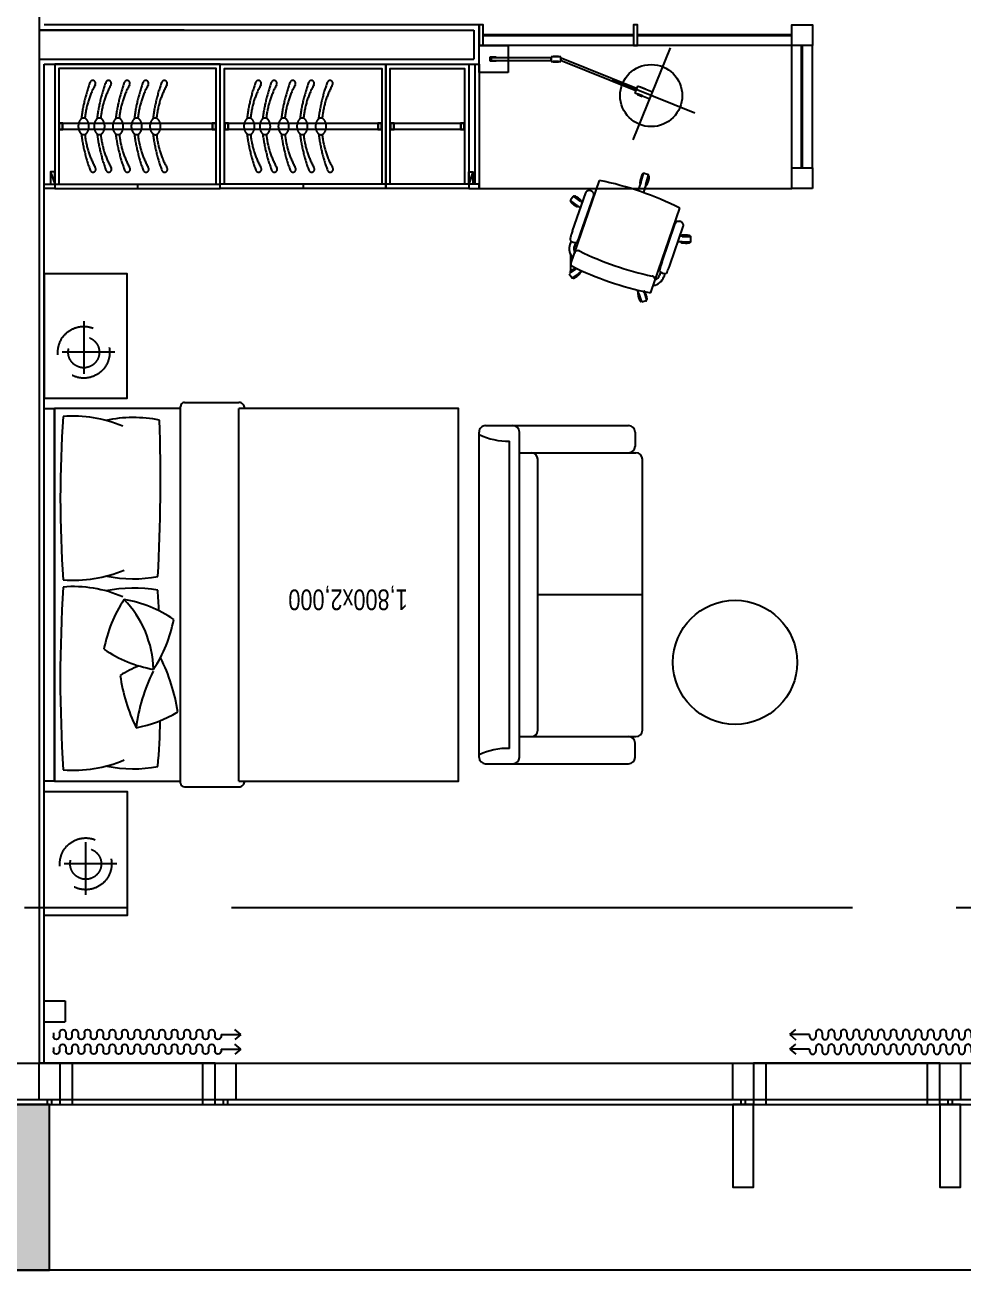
# Model space of a CAD drawing. Header units: millimetres. Extents: x 10000 to 302800, y 6800 to 229018.
# Drawn here: x 194209 to 198741, y 17328 to 23342 of the extents above; entities that cross this region are included whole.
import ezdxf
from ezdxf.enums import TextEntityAlignment as Align

# ---------------------------------------------------------------- set-up
doc = ezdxf.new("R2010")
doc.units = ezdxf.units.MM
doc.header["$LTSCALE"] = 400
doc.header["$MEASUREMENT"] = 0
for name, pattern in [('X-GRID_5~ROOF$0$CENTER2', [1.125, 0.75, -0.125, 0.125, -0.125]), ('X-ROOM TYPE-SR-1.3+1.7Bay$0$CONTINOUS', [0]), ('X-ROOM TYPE-SR-1.3+1.7Bay$0$HIDDEN', [0.375, 0.25, -0.125]), ('X-ROOM TYPE-SR-1.3+1.7Bay$0$X-ROOM TYPE-SR-3Bay$0$X-ROOM TYPE-SR-3Bay$0$HIDDEN2', [4.7625, 3.175, -1.5875])]:
    doc.linetypes.add(name, pattern=pattern)
doc.layers.get('0').update_dxf_attribs({"linetype": 'CONTINUOUS'})
for name, color, linetype in [('A-TXT1', 3, 'CONTINUOUS'), ('X-EXT_9F$0$A-ELE3', 4, 'CONTINUOUS'), ('X-EXT_9F$0$A-ELES', 252, 'CONTINUOUS'), ('X-EXT_9F$0$A-WIN', 6, 'CONTINUOUS'), ('X-frame Hotel 9~19F$0$A-WINF', 4, 'CONTINUOUS'), ('X-GRID_5~ROOF$0$A-CEN1', 1, 'X-GRID_5~ROOF$0$CENTER2'), ('X-ROOM TYPE-SR-1.3+1.7Bay$0$.WA_BUILT-IN LOW', 252, 'CONTINUOUS'), ('X-ROOM TYPE-SR-1.3+1.7Bay$0$.WA_Built-in_Lower', 252, 'CONTINUOUS'), ('X-ROOM TYPE-SR-1.3+1.7Bay$0$.WA_Curtain', 252, 'CONTINUOUS'), ('X-ROOM TYPE-SR-1.3+1.7Bay$0$.WA_FP_Furn', 252, 'X-ROOM TYPE-SR-1.3+1.7Bay$0$CONTINOUS'), ('X-ROOM TYPE-SR-1.3+1.7Bay$0$.WA_Furn', 252, 'CONTINUOUS'), ('X-ROOM TYPE-SR-1.3+1.7Bay$0$.WA_METAL', 252, 'CONTINUOUS'), ('X-ROOM TYPE-SR-1.3+1.7Bay$0$.WA_Wall-Finish', 252, 'CONTINUOUS'), ('X-ROOM TYPE-SR-1.3+1.7Bay$0$A-WALD', 7, 'CONTINUOUS'), ('X-ROOM TYPE-SR-1.3+1.7Bay$0$WA_Furn', 252, 'CONTINUOUS'), ('X-ROOM TYPE-SR-1.3+1.7Bay$0$X-ROOM TYPE-SR-3Bay$0$ID_FP-FURN LOOSE', 252, 'CONTINUOUS')]:
    doc.layers.add(name, color=color, linetype=linetype)
doc.styles.add('X-ROOM TYPE-SR-1.3+1.7Bay$0$Hrtext', font='', dxfattribs={"width": 0.8})
doc.styles.get('X-ROOM TYPE-SR-1.3+1.7Bay$0$Hrtext').set_extended_font_data('Dotum')

# ---------------------------------------------------------------- blocks, each defined once
blk = doc.blocks.new('X-frame Hotel 9~19F$0$frame_hotel(24Tglass)')
at = {"layer": 'X-frame Hotel 9~19F$0$A-WINF'}
for p, q in [((-50, 250), (50, 250)), ((-50, 74), (-50, 250)), ((50, 250), (50, 74)), ((-50, 74), (50, 74)), ((-11.5, 74), (-11.5, 50)), ((11.5, 50), (11.5, 74)), ((-11.5, 50), (11.5, 50))]:
    blk.add_line(p, q, dxfattribs=at)
blk = doc.blocks.new('X-frame Hotel 9~19F')
at = {"layer": 'X-frame Hotel 9~19F$0$A-WINF', "transparency": 33554559}
h = blk.add_hatch(color=253, dxfattribs=at)
h.dxf.hatch_style = 1
h.paths.add_polyline_path([(189548.9, 36521.2), (189248.9, 36521.2), (189248.9, 35721.2), (189548.9, 35721.2)])
at = {"layer": 'X-frame Hotel 9~19F$0$A-WINF'}
for p, q in [((190348.9, 36721.2), (189498.9, 36721.2)), ((189598.9, 36721.2), (189598.9, 36521.2)), ((189658.9, 36721.2), (189658.9, 36521.2)), ((190288.9, 36521.2), (190288.9, 36721.2)), ((190348.9, 36521.2), (190348.9, 36721.2)), ((193848.8, 36721.2), (192948.8, 36721.2)), ((192948.8, 36721.2), (192948.8, 36521.2)), ((193008.8, 36721.2), (193008.8, 36521.2)), ((193788.8, 36521.2), (193788.8, 36721.2)), ((193848.8, 36521.2), (193848.8, 36721.2)), ((189498.9, 36521.2), (190348.9, 36521.2)), ((192948.8, 36521.2), (193848.8, 36521.2))]:
    blk.add_line(p, q, dxfattribs=at)
for points in [[(189548.9, 36521.2), (189248.9, 36521.2), (189248.9, 35721.2), (189548.9, 35721.2)], [(193948.8, 36521.2), (193848.8, 36521.2), (193848.8, 36121.2), (193948.8, 36121.2)]]:
    blk.add_lwpolyline(points, close=True, dxfattribs=at)
at = {"layer": 'X-frame Hotel 9~19F$0$A-WINF', "color": 31, "true_color": 0xfecc66}
blk.add_lwpolyline([(192948.8, 36521.2), (192848.8, 36521.2), (192848.8, 36121.2), (192948.8, 36121.2)], close=True, dxfattribs=at)
for p in [(189548.9, 36471.2), (190398.8, 36471.2), (192898.8, 36471.2), (193898.8, 36471.2)]:
    blk.add_blockref('X-frame Hotel 9~19F$0$frame_hotel(24Tglass)', p)
blk = doc.blocks.new('X-EXT_9F')
at = {"layer": 'X-EXT_9F$0$A-ELE3', "ltscale": 10}
blk.add_lwpolyline([(195248.8, 36521.2), (195248.8, 35721.2), (174648.8, 35721.2, -0.414214), (172348.8, 38021.2), (172348.8, 67371.2, -0.414214), (174648.8, 69671.2), (187998.8, 69671.2), (211948.8, 68021.2)], format="xyb", dxfattribs=at)
at = {"layer": 'X-EXT_9F$0$A-ELES'}
blk.add_lwpolyline([(195248.8, 36521.2), (195248.8, 35721.2), (174148.8, 35721.2, -0.414214), (171848.8, 38021.2), (171848.8, 67909.2, -0.056784), (171907.8, 68426.5), (172014.4, 68888.6, -0.349216), (174255.5, 70671.2), (188898.8, 70671.2), (216098.8, 68021.2)], format="xyb", dxfattribs=at)
at = {"layer": 'X-EXT_9F$0$A-ELES', "ltscale": 10}
blk.add_lwpolyline([(175648.8, 36721.2), (234348.8, 36721.2, 0.414214), (236148.8, 38521.2), (236148.8, 66021.2, 0.414214), (234348.8, 67821.2), (175648.8, 67821.2, 0.414214), (173848.8, 66021.2), (173848.8, 38521.2, 0.414214)], format="xyb", close=True, dxfattribs=at)
at = {"layer": 'X-EXT_9F$0$A-WIN', "ltscale": 10}
for points in [[(175648.8, 36521.2), (234348.8, 36521.2, 0.414214), (236348.8, 38521.2), (236348.8, 66021.2, 0.414214), (234348.8, 68021.2), (175648.8, 68021.2, 0.414214), (173648.8, 66021.2), (173648.8, 38521.2, 0.414214)], [(175648.8, 36545.2), (234348.8, 36545.2, 0.414214), (236324.8, 38521.2), (236324.8, 66021.2, 0.414214), (234348.8, 67997.2), (175648.8, 67997.2, 0.414214), (173672.8, 66021.2), (173672.8, 38521.2, 0.414214)]]:
    blk.add_lwpolyline(points, format="xyb", close=True, dxfattribs=at)
blk.add_blockref('X-frame Hotel 9~19F', (0, 0))
blk = doc.blocks.new('X-GRID_5~ROOF')
at = {"layer": 'X-GRID_5~ROOF$0$A-CEN1', "ltscale": 10}
blk.add_lwpolyline([(251927.3, 37471.2), (158516.9, 37471.2)], dxfattribs=at)
blk = doc.blocks.new('X-ROOM TYPE-SR-1.3+1.7Bay$0$窗帘')
for p, q in [((-375, 52.9), (-375, 70.9)), ((-345, 52.9), (-345, 70.9)), ((-315, 52.9), (-315, 70.9)), ((-285, 52.9), (-285, 70.9)), ((-255, 52.9), (-255, 70.9)), ((-225, 52.9), (-225, 70.9)), ((-195, 52.9), (-195, 70.9)), ((-165, 52.9), (-165, 70.9)), ((-135, 52.9), (-135, 70.9)), ((-105, 52.9), (-105, 70.9)), ((-75, 52.9), (-75, 70.9)), ((-45, 52.9), (-45, 70.9)), ((-15, 52.9), (-15, 70.9)), ((15, 52.9), (15, 70.9)), ((45, 52.9), (45, 70.9)), ((75, 52.9), (75, 70.9)), ((105, 52.9), (105, 70.9)), ((135, 52.9), (135, 70.9)), ((165, 52.9), (165, 70.9)), ((195, 52.9), (195, 70.9)), ((225, 52.9), (225, 70.9)), ((255, 52.9), (255, 70.9)), ((285, 52.9), (285, 70.9)), ((315, 52.9), (315, 70.9)), ((345, 52.9), (345, 70.9)), ((375, 52.9), (375, 70.9)), ((405, 52.9), (405, 70.9)), ((435, 61.9), (435, 70.9)), ((435, 61.9), (530.1, 61.9)), ((530.1, 61.9), (501.5, 86.5)), ((530.1, 61.9), (501.5, 37.2)), ((-375, -18), (-375, 0)), ((-345, -18), (-345, 0)), ((-315, -18), (-315, 0)), ((-285, -18), (-285, 0)), ((-255, -18), (-255, 0)), ((-225, -18), (-225, 0)), ((-195, -18), (-195, 0)), ((-165, -18), (-165, 0)), ((-135, -18), (-135, 0)), ((-105, -18), (-105, 0)), ((-75, -18), (-75, 0)), ((-45, -18), (-45, 0)), ((-15, -18), (-15, 0)), ((15, -18), (15, 0)), ((45, -18), (45, 0)), ((75, -18), (75, 0)), ((105, -18), (105, 0)), ((135, -18), (135, 0)), ((165, -18), (165, 0)), ((195, -18), (195, 0)), ((225, -18), (225, 0)), ((255, -18), (255, 0)), ((285, -18), (285, 0)), ((315, -18), (315, 0)), ((345, -18), (345, 0)), ((375, -18), (375, 0)), ((405, -18), (405, 0)), ((435, -9), (435, 0)), ((530.1, -9), (501.5, 15.7)), ((435, -9), (530.1, -9)), ((530.1, -9), (501.5, -33.7))]:
    blk.add_line(p, q)
for centre, start, end in [((-360, 70.9), 0, 180), ((-300, 70.9), 0, 180), ((-240, 70.9), 0, 180), ((-180, 70.9), 0, 180), ((-120, 70.9), 0, 180), ((-60, 70.9), 0, 180), ((0, 70.9), 0, 180), ((60, 70.9), 0, 180), ((120, 70.9), 0, 180), ((180, 70.9), 0, 180), ((240, 70.9), 0, 180), ((300, 70.9), 0, 180), ((360, 70.9), 0, 180), ((420, 70.9), 0, 180), ((-360, 0), 0, 180), ((-330, 52.9), 180, 0), ((-300, 0), 0, 180), ((-270, 52.9), 180, 0), ((-240, 0), 0, 180), ((-210, 52.9), 180, 0), ((-180, 0), 0, 180), ((-150, 52.9), 180, 0), ((-120, 0), 0, 180), ((-90, 52.9), 180, 0), ((-60, 0), 0, 180), ((-30, 52.9), 180, 0), ((0, 0), 0, 180), ((30, 52.9), 180, 0), ((60, 0), 0, 180), ((90, 52.9), 180, 0), ((120, 0), 0, 180), ((150, 52.9), 180, 0), ((180, 0), 0, 180), ((210, 52.9), 180, 0), ((240, 0), 0, 180), ((270, 52.9), 180, 0), ((300, 0), 0, 180), ((330, 52.9), 180, 0), ((360, 0), 0, 180), ((390, 52.9), 180, 0), ((420, 0), 0, 180), ((-330, -18), 180, 0), ((-270, -18), 180, 0), ((-210, -18), 180, 0), ((-150, -18), 180, 0), ((-90, -18), 180, 0), ((-30, -18), 180, 0), ((30, -18), 180, 0), ((90, -18), 180, 0), ((150, -18), 180, 0), ((210, -18), 180, 0), ((270, -18), 180, 0), ((330, -18), 180, 0), ((390, -18), 180, 0)]:
    blk.add_arc(centre, 15, start, end)
blk = doc.blocks.new('X-ROOM TYPE-SR-1.3+1.7Bay$0$LAMP')
at = {"layer": 'X-ROOM TYPE-SR-1.3+1.7Bay$0$.WA_Furn', "color": 8}
for p, q in [((72609.2, 26538.3), (72749.2, 26538.3)), ((72609.2, 26408.3), (72609.2, 26538.3)), ((72749.2, 26538.3), (72749.2, 26408.3)), ((73353.6, 26082.9), (73533.2, 26526.9)), ((72662.8, 26463.2), (72662.8, 26483.4)), ((72662.8, 26483.4), (72691.4, 26483.4)), ((72956.8, 26479.4), (72666.8, 26479.4)), ((72666.8, 26479.4), (72666.8, 26467.2)), ((72666.8, 26467.2), (72956.8, 26467.2)), ((72691.4, 26483.4), (72691.4, 26479.4)), ((72691.4, 26467.2), (72691.4, 26463.2)), ((72956.8, 26484.4), (72956.8, 26462.2)), ((73003.6, 26484.4), (72956.8, 26484.4)), ((72956.8, 26467.2), (72956.8, 26479.4)), ((72967.6, 26484.4), (72967.6, 26486.8)), ((72967.6, 26486.8), (72992.9, 26486.8)), ((72992.9, 26484.4), (72967.6, 26484.4)), ((72992.9, 26486.8), (72992.9, 26484.4)), ((73006.1, 26477.8), (73002.3, 26468.6)), ((73002.3, 26468.6), (73365.9, 26321.6)), ((73003.6, 26462.2), (73003.6, 26484.4)), ((73369.7, 26330.8), (73006.1, 26477.8)), ((72749.2, 26408.3), (72609.2, 26408.3)), ((72691.4, 26463.2), (72662.8, 26463.2)), ((72956.8, 26462.2), (73003.6, 26462.2)), ((72992.9, 26462.2), (72967.6, 26462.2)), ((72967.6, 26462.2), (72967.6, 26459.8)), ((72967.6, 26459.8), (72992.9, 26459.8)), ((72992.9, 26459.8), (72992.9, 26462.2)), ((73651.1, 26211.6), (73251, 26373.4)), ((73374.4, 26342.4), (73361.3, 26309.9)), ((73361.3, 26309.9), (73433.6, 26280.7)), ((73374.6, 26304.6), (73373.7, 26302.3)), ((73373.7, 26302.3), (73397.2, 26292.8)), ((73446.7, 26313.1), (73374.4, 26342.4)), ((73398.1, 26295.1), (73374.6, 26304.6)), ((73387.7, 26337), (73388.6, 26339.2)), ((73411.2, 26327.5), (73387.7, 26337)), ((73388.6, 26339.2), (73412.1, 26329.7)), ((73397.2, 26292.8), (73398.1, 26295.1)), ((73412.1, 26329.7), (73411.2, 26327.5)), ((73433.6, 26280.7), (73446.7, 26313.1))]:
    blk.add_line(p, q, dxfattribs=at)
blk.add_circle((73440.2, 26296.9), 150, dxfattribs=at)
blk = doc.blocks.new('X-ROOM TYPE-SR-1.3+1.7Bay')
at = {"layer": 'X-ROOM TYPE-SR-1.3+1.7Bay$0$.WA_BUILT-IN LOW', "linetype": 'X-ROOM TYPE-SR-1.3+1.7Bay$0$HIDDEN', "ltscale": 100}
for p, q in [((218443.8, 63311.2), (218783.9, 63311.2)), ((218443.8, 63311.2), (218443.8, 63281.2)), ((218463.7, 63311.2), (218443.8, 63311.2)), ((218443.8, 63311.2), (218443.8, 63281.2)), ((218783.9, 63281.2), (218443.8, 63281.2)), ((218443.8, 63281.2), (218463.7, 63281.2)), ((218461.7, 63309.2), (218445.8, 63309.2)), ((218445.8, 63309.2), (218445.8, 63283.2)), ((218445.8, 63283.2), (218461.7, 63283.2)), ((218461.7, 63283.2), (218461.7, 63309.2)), ((218463.7, 63281.2), (218463.7, 63311.2)), ((218783.9, 63311.2), (218783.9, 63281.2)), ((218803.8, 63311.2), (218783.9, 63311.2)), ((218783.9, 63311.2), (218783.9, 63281.2)), ((218783.9, 63281.2), (218803.8, 63281.2)), ((218801.8, 63309.2), (218785.9, 63309.2)), ((218785.9, 63309.2), (218785.9, 63283.2)), ((218785.9, 63283.2), (218801.8, 63283.2)), ((218801.8, 63283.2), (218801.8, 63309.2)), ((218803.8, 63281.2), (218803.8, 63311.2)), ((218843.8, 63311.2), (219583.9, 63311.2)), ((218843.8, 63311.2), (218843.8, 63281.2)), ((218863.7, 63311.2), (218843.8, 63311.2)), ((218843.8, 63311.2), (218843.8, 63281.2)), ((219583.9, 63281.2), (218843.8, 63281.2)), ((218843.8, 63281.2), (218863.7, 63281.2)), ((218861.7, 63309.2), (218845.8, 63309.2)), ((218845.8, 63309.2), (218845.8, 63283.2)), ((218845.8, 63283.2), (218861.7, 63283.2)), ((218861.7, 63283.2), (218861.7, 63309.2)), ((218863.7, 63281.2), (218863.7, 63311.2)), ((219583.9, 63311.2), (219583.9, 63281.2)), ((219603.8, 63311.2), (219583.9, 63311.2)), ((219583.9, 63311.2), (219583.9, 63281.2)), ((219583.9, 63281.2), (219603.8, 63281.2)), ((219601.8, 63309.2), (219585.9, 63309.2)), ((219585.9, 63309.2), (219585.9, 63283.2)), ((219585.9, 63283.2), (219601.8, 63283.2)), ((219601.8, 63283.2), (219601.8, 63309.2)), ((219603.8, 63281.2), (219603.8, 63311.2)), ((219643.8, 63311.2), (220383.9, 63311.2)), ((219643.8, 63311.2), (219643.8, 63281.2)), ((219663.7, 63311.2), (219643.8, 63311.2)), ((219643.8, 63311.2), (219643.8, 63281.2)), ((220383.9, 63281.2), (219643.8, 63281.2)), ((219643.8, 63281.2), (219663.7, 63281.2)), ((219661.7, 63309.2), (219645.8, 63309.2)), ((219645.8, 63309.2), (219645.8, 63283.2)), ((219645.8, 63283.2), (219661.7, 63283.2)), ((219661.7, 63283.2), (219661.7, 63309.2)), ((219663.7, 63281.2), (219663.7, 63311.2)), ((220383.9, 63311.2), (220383.9, 63281.2)), ((220403.8, 63311.2), (220383.9, 63311.2)), ((220383.9, 63311.2), (220383.9, 63281.2)), ((220383.9, 63281.2), (220403.8, 63281.2)), ((220401.8, 63309.2), (220385.9, 63309.2)), ((220385.9, 63309.2), (220385.9, 63283.2)), ((220385.9, 63283.2), (220401.8, 63283.2)), ((220401.8, 63283.2), (220401.8, 63309.2)), ((220403.8, 63281.2), (220403.8, 63311.2)), ((220403.8, 63281.2), (220403.8, 63311.2))]:
    blk.add_line(p, q, dxfattribs=at)
for centre, radius, start, end in [((219092.8, 63504), 13.9, 20.43486, 209.26319), ((218717.3, 63293.6), 416.5, 5.76618, 29.26319), ((218368.7, 63234.2), 786.7, 7.16799, 20.43486), ((219182.8, 63503.8), 13.9, 20.43486, 209.26319), ((218807.3, 63293.4), 416.5, 5.76618, 29.26319), ((218458.7, 63234), 786.7, 7.16799, 20.43486), ((219272.8, 63503.8), 13.9, 20.43486, 209.26319), ((218897.3, 63293.4), 416.5, 5.76618, 29.26319), ((218548.7, 63234), 786.7, 7.16799, 20.43486), ((219362.8, 63503.8), 13.9, 20.43486, 209.26319), ((218987.2, 63293.4), 416.5, 5.76618, 29.26319), ((218638.6, 63234), 786.7, 7.16799, 20.43486), ((219438.9, 63503.8), 13.9, 20.43486, 209.26319), ((219063.3, 63293.4), 416.5, 5.76618, 29.26319), ((218714.7, 63234), 786.7, 7.16799, 20.43486), ((219892.8, 63504), 13.9, 20.43486, 209.26319), ((219517.3, 63293.6), 416.5, 5.76618, 29.26319), ((219168.7, 63234.2), 786.7, 7.16799, 20.43486), ((219982.8, 63503.8), 13.9, 20.43486, 209.26319), ((219607.3, 63293.4), 416.5, 5.76618, 29.26319), ((219258.7, 63234), 786.7, 7.16799, 20.43486), ((220072.8, 63503.8), 13.9, 20.43486, 209.26319), ((219697.3, 63293.4), 416.5, 5.76618, 29.26319), ((219348.7, 63234), 786.7, 7.16799, 20.43486), ((220162.8, 63503.8), 13.9, 20.43486, 209.26319), ((219787.2, 63293.4), 416.5, 5.76618, 29.26319), ((219438.6, 63234), 786.7, 7.16799, 20.43486), ((220238.9, 63503.8), 13.9, 20.43486, 209.26319), ((219863.3, 63293.4), 416.5, 5.76618, 29.26319), ((219514.7, 63234), 786.7, 7.16799, 20.43486), ((218717.3, 63296.9), 416.5, 331.07041, 354.56743), ((218368.4, 63354.2), 786.7, 339.89875, 353.16562), ((218807.3, 63296.7), 416.5, 331.07041, 354.56743), ((218458.3, 63354.1), 786.7, 339.89875, 353.16562), ((218897.3, 63296.7), 416.5, 331.07041, 354.56743), ((218548.3, 63354.1), 786.7, 339.89875, 353.16562), ((218987.2, 63296.7), 416.5, 331.07041, 354.56743), ((218638.3, 63354.1), 786.7, 339.89875, 353.16562), ((219063.3, 63296.7), 416.5, 331.07041, 354.56743), ((218714.4, 63354.1), 786.7, 339.89875, 353.16562), ((219517.3, 63296.9), 416.5, 331.07041, 354.56743), ((219168.4, 63354.2), 786.7, 339.89875, 353.16562), ((219607.3, 63296.7), 416.5, 331.07041, 354.56743), ((219258.3, 63354.1), 786.7, 339.89875, 353.16562), ((219697.3, 63296.7), 416.5, 331.07041, 354.56743), ((219348.3, 63354.1), 786.7, 339.89875, 353.16562), ((219787.2, 63296.7), 416.5, 331.07041, 354.56743), ((219438.3, 63354.1), 786.7, 339.89875, 353.16562), ((219863.3, 63296.7), 416.5, 331.07041, 354.56743), ((219514.4, 63354.1), 786.7, 339.89875, 353.16562), ((219094, 63088.7), 13.9, 151.07041, 339.89875), ((219184, 63088.5), 13.9, 151.07041, 339.89875), ((219274, 63088.5), 13.9, 151.07041, 339.89875), ((219364, 63088.5), 13.9, 151.07041, 339.89875), ((219440.1, 63088.5), 13.9, 151.07041, 339.89875), ((219894, 63088.7), 13.9, 151.07041, 339.89875), ((219984, 63088.5), 13.9, 151.07041, 339.89875), ((220074, 63088.5), 13.9, 151.07041, 339.89875), ((220164, 63088.5), 13.9, 151.07041, 339.89875), ((220240.1, 63088.5), 13.9, 151.07041, 339.89875)]:
    blk.add_arc(centre, radius, start, end, dxfattribs=at)
at = {"layer": 'X-ROOM TYPE-SR-1.3+1.7Bay$0$.WA_BUILT-IN LOW', "linetype": 'X-ROOM TYPE-SR-1.3+1.7Bay$0$HIDDEN', "ltscale": 50}
for centre, radius, start, end in [((219174.6, 63296.6), 62.4, 165.28707, 180.1668), ((219174.6, 63296.6), 62.4, 180.1668, 195.04654), ((219156.5, 63301.3), 43.7, 147.48833, 165.28707), ((219156.6, 63291.7), 43.7, 195.04654, 212.84528), ((219145.1, 63308.6), 30.1, 123.01865, 147.48833), ((219137.9, 63319.7), 16.9, 90.1668, 123.01865), ((219137.9, 63319.7), 16.9, 57.31496, 90.1668), ((219130.8, 63308.5), 30.1, 32.84528, 57.31496), ((219119.4, 63301.2), 43.7, 15.04654, 32.84528), ((219119.4, 63291.6), 43.7, 327.48833, 345.28707), ((219101.4, 63296.3), 62.4, 0.1668, 15.04654), ((219101.4, 63296.3), 62.4, 345.28707, 0.1668), ((219264.6, 63296.4), 62.4, 165.28707, 180.1668), ((219264.6, 63296.4), 62.4, 180.1668, 195.04654), ((219246.5, 63301.1), 43.7, 147.48833, 165.28707), ((219246.5, 63291.5), 43.7, 195.04654, 212.84528), ((219235.1, 63308.4), 30.1, 123.01865, 147.48833), ((219227.9, 63319.5), 16.9, 90.1668, 123.01865), ((219227.9, 63319.5), 16.9, 57.31496, 90.1668), ((219220.8, 63308.4), 30.1, 32.84528, 57.31496), ((219209.4, 63301), 43.7, 15.04654, 32.84528), ((219209.4, 63291.4), 43.7, 327.48833, 345.28707), ((219191.4, 63296.2), 62.4, 0.1668, 15.04654), ((219191.4, 63296.2), 62.4, 345.28707, 0.1668), ((219354.6, 63296.4), 62.4, 165.28707, 180.1668), ((219354.6, 63296.4), 62.4, 180.1668, 195.04654), ((219336.5, 63301.1), 43.7, 147.48833, 165.28707), ((219336.5, 63291.5), 43.7, 195.04654, 212.84528), ((219325.1, 63308.4), 30.1, 123.01865, 147.48833), ((219317.9, 63319.5), 16.9, 90.1668, 123.01865), ((219317.9, 63319.5), 16.9, 57.31496, 90.1668), ((219310.7, 63308.4), 30.1, 32.84528, 57.31496), ((219299.4, 63301), 43.7, 15.04654, 32.84528), ((219299.4, 63291.4), 43.7, 327.48833, 345.28707), ((219281.3, 63296.2), 62.4, 0.1668, 15.04654), ((219281.3, 63296.2), 62.4, 345.28707, 0.1668), ((219444.5, 63296.4), 62.4, 165.28707, 180.1668), ((219444.5, 63296.4), 62.4, 180.1668, 195.04654), ((219426.5, 63301.1), 43.7, 147.48833, 165.28707), ((219426.5, 63291.5), 43.7, 195.04654, 212.84528), ((219415.1, 63308.4), 30.1, 123.01865, 147.48833), ((219407.9, 63319.5), 16.9, 90.1668, 123.01865), ((219407.9, 63319.5), 16.9, 57.31496, 90.1668), ((219400.7, 63308.4), 30.1, 32.84528, 57.31496), ((219389.3, 63301), 43.7, 15.04654, 32.84528), ((219389.4, 63291.4), 43.7, 327.48833, 345.28707), ((219371.3, 63296.2), 62.4, 0.1668, 15.04654), ((219371.3, 63296.2), 62.4, 345.28707, 0.1668), ((219520.6, 63296.4), 62.4, 165.28707, 180.1668), ((219520.6, 63296.4), 62.4, 180.1668, 195.04654), ((219502.6, 63301.1), 43.7, 147.48833, 165.28707), ((219502.6, 63291.5), 43.7, 195.04654, 212.84528), ((219491.1, 63308.4), 30.1, 123.01865, 147.48833), ((219483.9, 63319.5), 16.9, 90.1668, 123.01865), ((219483.9, 63319.5), 16.9, 57.31496, 90.1668), ((219476.8, 63308.4), 30.1, 32.84528, 57.31496), ((219465.4, 63301), 43.7, 15.04654, 32.84528), ((219465.5, 63291.4), 43.7, 327.48833, 345.28707), ((219447.4, 63296.2), 62.4, 0.1668, 15.04654), ((219447.4, 63296.2), 62.4, 345.28707, 0.1668), ((219974.6, 63296.6), 62.4, 165.28707, 180.1668), ((219974.6, 63296.6), 62.4, 180.1668, 195.04654), ((219956.5, 63301.3), 43.7, 147.48833, 165.28707), ((219956.6, 63291.7), 43.7, 195.04654, 212.84528), ((219945.1, 63308.6), 30.1, 123.01865, 147.48833), ((219937.9, 63319.7), 16.9, 90.1668, 123.01865), ((219937.9, 63319.7), 16.9, 57.31496, 90.1668), ((219930.8, 63308.5), 30.1, 32.84528, 57.31496), ((219919.4, 63301.2), 43.7, 15.04654, 32.84528), ((219919.4, 63291.6), 43.7, 327.48833, 345.28707), ((219901.4, 63296.3), 62.4, 0.1668, 15.04654), ((219901.4, 63296.3), 62.4, 345.28707, 0.1668), ((220064.6, 63296.4), 62.4, 165.28707, 180.1668), ((220064.6, 63296.4), 62.4, 180.1668, 195.04654), ((220046.5, 63301.1), 43.7, 147.48833, 165.28707), ((220046.5, 63291.5), 43.7, 195.04654, 212.84528), ((220035.1, 63308.4), 30.1, 123.01865, 147.48833), ((220027.9, 63319.5), 16.9, 90.1668, 123.01865), ((220027.9, 63319.5), 16.9, 57.31496, 90.1668), ((220020.8, 63308.4), 30.1, 32.84528, 57.31496), ((220009.4, 63301), 43.7, 15.04654, 32.84528), ((220009.4, 63291.4), 43.7, 327.48833, 345.28707), ((219991.4, 63296.2), 62.4, 0.1668, 15.04654), ((219991.4, 63296.2), 62.4, 345.28707, 0.1668), ((220154.6, 63296.4), 62.4, 165.28707, 180.1668), ((220154.6, 63296.4), 62.4, 180.1668, 195.04654), ((220136.5, 63301.1), 43.7, 147.48833, 165.28707), ((220136.5, 63291.5), 43.7, 195.04654, 212.84528), ((220125.1, 63308.4), 30.1, 123.01865, 147.48833), ((220117.9, 63319.5), 16.9, 90.1668, 123.01865), ((220117.9, 63319.5), 16.9, 57.31496, 90.1668), ((220110.7, 63308.4), 30.1, 32.84528, 57.31496), ((220099.4, 63301), 43.7, 15.04654, 32.84528), ((220099.4, 63291.4), 43.7, 327.48833, 345.28707), ((220081.3, 63296.2), 62.4, 0.1668, 15.04654), ((220081.3, 63296.2), 62.4, 345.28707, 0.1668), ((220244.5, 63296.4), 62.4, 165.28707, 180.1668), ((220244.5, 63296.4), 62.4, 180.1668, 195.04654), ((220226.5, 63301.1), 43.7, 147.48833, 165.28707), ((220226.5, 63291.5), 43.7, 195.04654, 212.84528), ((220215.1, 63308.4), 30.1, 123.01865, 147.48833), ((220207.9, 63319.5), 16.9, 90.1668, 123.01865), ((220207.9, 63319.5), 16.9, 57.31496, 90.1668), ((220200.7, 63308.4), 30.1, 32.84528, 57.31496), ((220189.3, 63301), 43.7, 15.04654, 32.84528), ((220189.4, 63291.4), 43.7, 327.48833, 345.28707), ((220171.3, 63296.2), 62.4, 0.1668, 15.04654), ((220171.3, 63296.2), 62.4, 345.28707, 0.1668), ((220320.6, 63296.4), 62.4, 165.28707, 180.1668), ((220320.6, 63296.4), 62.4, 180.1668, 195.04654), ((220302.6, 63301.1), 43.7, 147.48833, 165.28707), ((220302.6, 63291.5), 43.7, 195.04654, 212.84528), ((220291.1, 63308.4), 30.1, 123.01865, 147.48833), ((220283.9, 63319.5), 16.9, 90.1668, 123.01865), ((220283.9, 63319.5), 16.9, 57.31496, 90.1668), ((220276.8, 63308.4), 30.1, 32.84528, 57.31496), ((220265.4, 63301), 43.7, 15.04654, 32.84528), ((220265.5, 63291.4), 43.7, 327.48833, 345.28707), ((220247.4, 63296.2), 62.4, 0.1668, 15.04654), ((220247.4, 63296.2), 62.4, 345.28707, 0.1668), ((219145.2, 63284.4), 30.1, 212.84528, 237.31496), ((219138, 63273.2), 16.9, 237.31496, 270.1668), ((219138, 63273.2), 16.9, 270.1668, 303.01865), ((219130.8, 63284.3), 30.1, 303.01865, 327.48833), ((219235.2, 63284.2), 30.1, 212.84528, 237.31496), ((219228, 63273.1), 16.9, 237.31496, 270.1668), ((219228, 63273.1), 16.9, 270.1668, 303.01865), ((219220.8, 63284.1), 30.1, 303.01865, 327.48833), ((219325.1, 63284.2), 30.1, 212.84528, 237.31496), ((219318, 63273.1), 16.9, 237.31496, 270.1668), ((219318, 63273.1), 16.9, 270.1668, 303.01865), ((219310.8, 63284.1), 30.1, 303.01865, 327.48833), ((219415.1, 63284.2), 30.1, 212.84528, 237.31496), ((219408, 63273.1), 16.9, 237.31496, 270.1668), ((219408, 63273.1), 16.9, 270.1668, 303.01865), ((219400.8, 63284.1), 30.1, 303.01865, 327.48833), ((219491.2, 63284.2), 30.1, 212.84528, 237.31496), ((219484.1, 63273.1), 16.9, 237.31496, 270.1668), ((219484.1, 63273.1), 16.9, 270.1668, 303.01865), ((219476.9, 63284.1), 30.1, 303.01865, 327.48833), ((219945.2, 63284.4), 30.1, 212.84528, 237.31496), ((219938, 63273.2), 16.9, 237.31496, 270.1668), ((219938, 63273.2), 16.9, 270.1668, 303.01865), ((219930.8, 63284.3), 30.1, 303.01865, 327.48833), ((220035.2, 63284.2), 30.1, 212.84528, 237.31496), ((220028, 63273.1), 16.9, 237.31496, 270.1668), ((220028, 63273.1), 16.9, 270.1668, 303.01865), ((220020.8, 63284.1), 30.1, 303.01865, 327.48833), ((220125.1, 63284.2), 30.1, 212.84528, 237.31496), ((220118, 63273.1), 16.9, 237.31496, 270.1668), ((220118, 63273.1), 16.9, 270.1668, 303.01865), ((220110.8, 63284.1), 30.1, 303.01865, 327.48833), ((220215.1, 63284.2), 30.1, 212.84528, 237.31496), ((220208, 63273.1), 16.9, 237.31496, 270.1668), ((220208, 63273.1), 16.9, 270.1668, 303.01865), ((220200.8, 63284.1), 30.1, 303.01865, 327.48833), ((220291.2, 63284.2), 30.1, 212.84528, 237.31496), ((220284.1, 63273.1), 16.9, 237.31496, 270.1668), ((220284.1, 63273.1), 16.9, 270.1668, 303.01865), ((220276.9, 63284.1), 30.1, 303.01865, 327.48833)]:
    blk.add_arc(centre, radius, start, end, dxfattribs=at)
at = {"layer": 'X-ROOM TYPE-SR-1.3+1.7Bay$0$.WA_Built-in_Lower'}
for p, q in [((218373.8, 62996.2), (218373.8, 63596.2)), ((218393.8, 63596.2), (218393.8, 63596.2)), ((219223.8, 63576.2), (219223.8, 63596.2)), ((220023.8, 63576.2), (220023.8, 63596.2)), ((218393.8, 62996.2), (218393.8, 63576.2)), ((218403.8, 63516.2), (218423.8, 63576.2)), ((218423.8, 63576.2), (218823.8, 63576.2)), ((218823.8, 63576.2), (219623.8, 63576.2)), ((220423.8, 63576.2), (219623.8, 63576.2)), ((220443.8, 63516.2), (220423.8, 63576.2)), ((216763.9, 63496.2), (216763.9, 62906.2)), ((216863.9, 63496.2), (216863.9, 62906.2))]:
    blk.add_line(p, q, dxfattribs=at)
for points in [[(218373.8, 63596.2), (216863.9, 63596.2), (216863.9, 62906.2), (218373.8, 62906.2)], [(218803.8, 63576.2), (218803.8, 63016.2), (218443.8, 63016.2), (218443.8, 63576.2)], [(219603.8, 63576.2), (219603.8, 63016.2), (218843.8, 63016.2), (218843.8, 63576.2)], [(219643.8, 63576.2), (219643.8, 63016.2), (220403.8, 63016.2), (220403.8, 63576.2)]]:
    blk.add_lwpolyline(points, dxfattribs=at)
for points in [[(218373.8, 63576.2), (218423.8, 63576.2), (218423.8, 63596.2), (218373.8, 63596.2)], [(218423.8, 63596.2), (218823.8, 63596.2), (218823.8, 62996.2), (218423.8, 62996.2)], [(218823.8, 63596.2), (219623.8, 63596.2), (219623.8, 62996.2), (218823.8, 62996.2)], [(220423.8, 63596.2), (219623.8, 63596.2), (219623.8, 62996.2), (220423.8, 62996.2)], [(220473.8, 63576.2), (220423.8, 63576.2), (220423.8, 63596.2), (220473.8, 63596.2)], [(218423.8, 63576.2), (218423.8, 63516.2), (218403.8, 63516.2), (218403.8, 63576.2)], [(220423.8, 63576.2), (220423.8, 63516.2), (220443.8, 63516.2), (220443.8, 63576.2)]]:
    blk.add_lwpolyline(points, close=True, dxfattribs=at)
at = {"layer": 'X-ROOM TYPE-SR-1.3+1.7Bay$0$.WA_FP_Furn', "ltscale": 0.2}
for p, q in [((219797.1, 66486.8), (219534.1, 66486.8)), ((219815.3, 66468.6), (219815.3, 64648.8)), ((219534.1, 66458.7), (219534.1, 64658.7)), ((218342.7, 66375.4), (217651.7, 66375.4)), ((217620.7, 66344.4), (217620.7, 66275.4)), ((218179.3, 66344.4), (218179.3, 64773.1)), ((218226.8, 66301.1), (218226.8, 64816.3)), ((218373.8, 66344.4), (218373.8, 64773.1)), ((218179.3, 66244.4), (217616.4, 66244.4)), ((217585.3, 66213.3), (217585.3, 64904.1)), ((218091, 66213.3), (218091, 64904.1)), ((217585.3, 65558.7), (218091, 65558.7)), ((218179.3, 64873.1), (217616.4, 64873.1)), ((217620.7, 64773.1), (217620.7, 64842)), ((218342.7, 64742), (217651.7, 64742)), ((219797.1, 64630.6), (219534.1, 64630.6)), ((217566.3, 64134), (217564.8, 64133.6)), ((217577.4, 64097.7), (217565.6, 64136.5)), ((217566.7, 64138.6), (217588, 64145.1)), ((217602, 64105.1), (217590.1, 64144)), ((217542.7, 64093.7), (217404.1, 63691.7)), ((217577.3, 64098.3), (217578.5, 64093.7)), ((217578.7, 64093.1), (217577.9, 64092.9)), ((217601.8, 64105.8), (217608.2, 64086.8)), ((217604.2, 64100.9), (217603.5, 64100.7)), ((217476.4, 64006.9), (217481.8, 64022.6)), ((217497.8, 63999.3), (217503.3, 64015.2)), ((217891.7, 64005.9), (217875.1, 63995)), ((217887.2, 64002.9), (217886.7, 64003.5)), ((217891.1, 64005.5), (217924.4, 64028.8)), ((217905.8, 63984.5), (217939.1, 64007.8)), ((217922.3, 64027.3), (217921.4, 64028.6)), ((217926.8, 64028.4), (217939.5, 64010.2)), ((217451.5, 63963.5), (217388, 63779.3)), ((217490.3, 63950.2), (217426.8, 63765.9)), ((217931.2, 63960.1), (217792.3, 63557.5)), ((217906.4, 63984.8), (217902.8, 63982.2)), ((217932.7, 63915), (217932.7, 63996)), ((217351.2, 63852.5), (217350.8, 63830.2)), ((217393.1, 63827.8), (217352.5, 63828.5)), ((217393.6, 63853.4), (217353, 63854.1)), ((217355.1, 63828.5), (217355.1, 63827.3)), ((217355.6, 63854.1), (217355.6, 63855.3)), ((217392.5, 63827.8), (217404.5, 63827.2)), ((217392.9, 63853.4), (217413.6, 63853.7)), ((217397.8, 63826.8), (217397.8, 63827.5)), ((217398.3, 63853.5), (217398.3, 63854.2)), ((217908.3, 63857.8), (217913.7, 63873.7)), ((217929.8, 63850.5), (217935.2, 63866.3)), ((217883.9, 63814.5), (217820.3, 63630.2)), ((217922.7, 63801.1), (217859.1, 63616.8)), ((217885.5, 63657.8), (217875.7, 63664.8)), ((217880.7, 63660.3), (217881.1, 63660.9)), ((217900.9, 63678.3), (217884.8, 63691.2)), ((217885, 63658.2), (217917.4, 63633.7)), ((217896.7, 63681.6), (217897.2, 63682.2)), ((217900.4, 63678.7), (217932.9, 63654.2)), ((217933.2, 63651.8), (217919.8, 63634.1)), ((217930.8, 63655.8), (217931.5, 63656.7)), ((217568, 63576.6), (217580.3, 63616.3)), ((217568.9, 63582), (217569.6, 63581.7)), ((217592.2, 63568.2), (217607, 63607.1)), ((217915.3, 63635.3), (217914.7, 63634.4)), ((217555.8, 63534.3), (217554.3, 63534.8)), ((217568.2, 63577.2), (217555, 63531.8)), ((217577.1, 63522.4), (217556, 63529.6)), ((217592.5, 63568.8), (217579.2, 63523.4)), ((217580.1, 63525.9), (217581.6, 63525.4)), ((217594.1, 63573.3), (217594.9, 63573))]:
    blk.add_line(p, q, dxfattribs=at)
for points in [[(220473.8, 67108.7), (220473.8, 66508.7), (220073.8, 66508.7), (220073.8, 67108.7)], [(220426.9, 64658.7), (220426.9, 66458.7), (220473.8, 66458.7), (220473.8, 64658.7)], [(220473.8, 64008.7), (220473.8, 64608.7), (220073.8, 64608.7), (220073.8, 64008.7)]]:
    blk.add_lwpolyline(points, close=True, dxfattribs=at)
for points in [[(219534.1, 66458.7), (218473.8, 66458.7), (218473.8, 64658.7), (219534.1, 64658.7)], [(219815.3, 64658.7), (220424.6, 64658.7), (220424.6, 66458.7), (219815.3, 66458.7)]]:
    blk.add_lwpolyline(points, dxfattribs=at)
blk.add_circle((217137.7, 65885.4), 300, dxfattribs=at)
for centre, radius, start, end in [((219532.9, 66461.1), 25.8, 87.32526, 185.29964), ((219797.1, 66468.6), 18.2, 0, 90), ((220331.5, 65786.6), 620, 85.25774, 113.06612), ((217651.7, 66344.4), 31.1, 90, 180), ((218210.4, 66344.4), 31.1, 90, 180), ((218342.7, 66344.4), 31.1, 0, 90), ((223827.1, 66070), 3914.6, 175.32943, 178.57988), ((220042.1, 65764.2), 635.3, 78.24542, 100.57087), ((213401.6, 65963.2), 6995.1, 356.38288, 3.61712), ((218237.1, 66615.6), 314.7, 268.12121, 295.73779), ((217616.4, 66213.3), 31.1, 90, 180), ((217651.7, 66275.4), 31.1, 180, 270), ((218122, 66213.3), 31.1, 90, 180), ((220136.1, 65621.5), 589.1, 100.33687, 121.339), ((219154.7, 66315.2), 883.1, 334.05459, 352.57193), ((219231.6, 65819), 885.5, 8.39707, 25.56032), ((220689.7, 66252.7), 869.4, 188.46769, 206.65723), ((219801.2, 66451.4), 589.1, 291.36382, 301.339), ((220463.1, 65569.4), 623.6, 145.88611, 169.94392), ((220453.8, 65932.6), 507.2, 181.5211, 223.83035), ((219840.3, 65314.1), 614.4, 55.80513, 80.0249), ((219571.6, 65931.1), 623.6, 325.88611, 349.94392), ((220194.3, 66186.4), 614.4, 235.80513, 260.0249), ((227513.5, 65981.9), 7601, 182.60426, 183.35146), ((220332.3, 66112.2), 592.6, 246.43091, 274.8797), ((220044, 66188), 661.2, 259.67408, 281.6159), ((228784.5, 64991.1), 8872, 176.8982, 181.78118), ((220042.1, 64846.6), 635.3, 78.24542, 100.57087), ((220331.5, 64869), 620, 85.25774, 113.06612), ((214807, 65092.4), 5589.6, 355.95344, 4.04656), ((217616.4, 64904.1), 31.1, 180, 270), ((218122, 64904.1), 31.1, 180, 270), ((217651.7, 64842), 31.1, 90, 180), ((218237.1, 64501.8), 314.7, 64.26221, 91.87879), ((217651.7, 64773.1), 31.1, 180, 270), ((218210.4, 64773.1), 31.1, 180, 270), ((218342.7, 64773.1), 31.1, 270, 0), ((220332.3, 65288.4), 592.6, 246.43091, 274.8797), ((220044, 65364.2), 661.2, 258.90565, 281.6159), ((219532.9, 64656.3), 25.8, 174.70036, 272.67474), ((219797.1, 64648.8), 18.2, 270, 0.00284), ((217566.5, 64129.6), 4.28, 106.97739, 189.47438), ((217688.7, 64150), 128.3, 189.47438, 205.33111), ((217567.2, 64137), 1.71, 106.97739, 196.97739), ((217593.2, 64137.8), 4.28, 24.48041, 106.97739), ((217480.4, 64086.4), 128.3, 8.62368, 24.48041), ((217543.4, 64001.3), 65.2, 99.13068, 160.97739), ((217550.8, 64090.9), 8.55, 78.41037, 160.97739), ((217243.3, 62591.7), 1539, 63.63222, 78.41037), ((217576.7, 64097), 4.28, 205.33111, 286.97739), ((217603, 64105), 4.28, 286.97739, 8.62368), ((217555.8, 63952.4), 101.4, 148.4115, 155.7023), ((217470.3, 64004.9), 1.05, 141.79186, 148.4115), ((217478.2, 63978), 28.9, 34.36617, 107.58861), ((217543.4, 64001.3), 42.5, 117.39319, 160.97739), ((217541, 64036.2), 17.1, 160.97739, 257.96989), ((217216.7, 62514.2), 1539, 64.07116, 77.96989), ((217890.2, 64006), 4.28, 133.33111, 214.97739), ((217975.3, 63915.8), 128.3, 117.47438, 133.33111), ((217850.4, 64094.3), 128.3, 296.68811, 312.48041), ((217918.1, 64025.8), 4.28, 34.97739, 117.47438), ((217925.4, 64027.4), 1.71, 34.97739, 124.97739), ((217925.6, 63800.1), 501.4, 158.78725, 160.97739), ((217693.7, 63890.1), 252.8, 155.7023, 158.78725), ((217016.3, 64113.6), 501.4, 340.97739, 343.16754), ((217254.3, 64041.6), 252.8, 343.16754, 346.25249), ((217401.3, 64005.6), 101.4, 346.25249, 353.54329), ((217501, 63994.3), 1.05, 353.54329, 0.16293), ((217923.1, 63962.9), 8.55, 340.97739, 63.63222), ((217897.1, 63913.7), 17.1, 244.07116, 340.97739), ((217873.6, 63887.5), 42.5, 340.97739, 24.56159), ((217873.6, 63887.5), 65.2, 340.97739, 42.8241), ((217352.6, 63830.2), 1.71, 178.97739, 268.97739), ((217352.9, 63852.4), 1.71, 88.45051, 178.45051), ((217359.4, 63827.2), 4.28, 178.97739, 261.47438), ((217359.9, 63855.2), 4.28, 96.48041, 178.97739), ((217377.7, 63949.8), 128.3, 261.47438, 277.33111), ((217373.9, 63732), 128.3, 80.62368, 96.48041), ((217393.6, 63826.9), 4.28, 277.33111, 358.97739), ((217394, 63854.3), 4.28, 358.97739, 80.62368), ((218357.9, 63651.1), 501.4, 158.78725, 160.97739), ((218126.1, 63741), 252.8, 155.7023, 158.78725), ((217988.2, 63803.3), 101.4, 148.4115, 155.7023), ((217910.6, 63829), 28.9, 34.36617, 107.58861), ((217902.7, 63855.9), 1.05, 141.79186, 148.4115), ((217448.6, 63964.5), 501.4, 340.97739, 343.16754), ((217686.7, 63892.5), 252.8, 343.16754, 346.25249), ((217833.6, 63856.6), 101.4, 346.25249, 353.54329), ((217933.4, 63845.3), 1.05, 353.54329, 0.16293), ((217401.5, 63774.6), 14.3, 160.97739, 187.40736), ((217404.8, 63775), 17.7, 187.40736, 211.17182), ((217407.4, 63776.6), 20.7, 211.17182, 231.93385), ((217409.8, 63779.6), 24.6, 231.93385, 250.97739), ((217410.9, 63772.9), 17.7, 290.78297, 314.54743), ((217413.2, 63770.6), 14.3, 314.54743, 340.97739), ((217409.8, 63779.6), 24.6, 250.97739, 270.02094), ((217409.8, 63775.8), 20.7, 270.02094, 290.78297), ((218096.5, 65066.2), 1539, 243.26485, 258.60257), ((217884.1, 63657.7), 4.28, 142.97739, 224.62368), ((217972.3, 63744.8), 128.3, 224.62368, 240.48041), ((217900.6, 63679.7), 4.28, 61.33111, 142.97739), ((217841.1, 63570.9), 128.3, 45.47438, 61.33111), ((217928.1, 63659.3), 4.28, 322.97739, 45.47438), ((217931.8, 63652.9), 1.71, 323.50428, 53.50428), ((217677.6, 63520.9), 128.3, 152.62368, 168.48041), ((217567.5, 63577.9), 4.28, 70.97739, 152.62368), ((217833.9, 63625.5), 14.3, 160.97739, 187.40736), ((217837.2, 63625.9), 17.7, 187.40736, 211.17182), ((217839.8, 63627.5), 20.7, 211.17182, 231.93385), ((217842.2, 63630.6), 24.6, 231.93385, 250.97739), ((217842.2, 63630.6), 24.6, 250.97739, 270.02094), ((217842.2, 63626.7), 20.7, 270.02094, 290.78297), ((217843.2, 63623.9), 17.7, 290.78297, 314.54743), ((217845.6, 63621.5), 14.3, 314.54743, 340.97739), ((217911.2, 63637), 4.28, 240.48041, 322.97739), ((217918.4, 63635.1), 1.71, 232.97739, 322.97739), ((217569.9, 63544.5), 18.1, 173.52508, 212.92493), ((217556.6, 63531.3), 1.71, 160.97739, 250.97739), ((217577.6, 63524), 1.71, 250.97739, 340.97739), ((217582.6, 63529.6), 4.28, 250.97739, 333.47438), ((217418.7, 63596.2), 181.1, 337.7741, 351.11433), ((217593.5, 63569), 4.28, 349.33111, 70.97739)]:
    blk.add_arc(centre, radius, start, end, dxfattribs=at)
at = {"layer": 'X-ROOM TYPE-SR-1.3+1.7Bay$0$.WA_METAL'}
for p, q in [((216811.4, 63496.2), (216811.4, 62906.2)), ((216816.4, 63496.2), (216816.4, 62906.2)), ((216863.9, 62858.7), (217608.8, 62858.7)), ((217628.8, 62858.7), (218353.8, 62858.7)), ((216863.9, 62853.7), (217608.8, 62853.7)), ((217628.8, 62853.7), (218353.8, 62853.7))]:
    blk.add_line(p, q, dxfattribs=at)
for points in [[(216763.9, 63596.2), (216863.9, 63596.2), (216863.9, 63496.2), (216763.9, 63496.2)], [(216763.9, 62906.2), (216863.9, 62906.2), (216863.9, 62806.2), (216763.9, 62806.2)], [(217628.8, 62906.2), (217608.8, 62906.2), (217608.8, 62806.2), (217628.8, 62806.2)], [(218373.8, 62906.2), (218353.8, 62906.2), (218353.8, 62806.2), (218373.8, 62806.2)]]:
    blk.add_lwpolyline(points, close=True, dxfattribs=at)
at = {"layer": 'X-ROOM TYPE-SR-1.3+1.7Bay$0$.WA_Wall-Finish'}
for p, q in [((220473.8, 67821.2), (220473.8, 67621.2)), ((220473.8, 67621.2), (220373.8, 67621.2)), ((220373.8, 67521.2), (220373.8, 67621.2)), ((220473.8, 67521.2), (220373.8, 67521.2))]:
    blk.add_line(p, q, dxfattribs=at)
for points in [[(220473.8, 67821.2), (220473.8, 62996.2)], [(220473.8, 62996.2), (218373.8, 62996.2), (218373.8, 62806.2), (220473.8, 62806.2)]]:
    blk.add_lwpolyline(points, dxfattribs=at)
at = {"layer": 'X-ROOM TYPE-SR-1.3+1.7Bay$0$A-WALD'}
blk.add_line((220498.8, 58871.2), (220498.8, 67821.2), dxfattribs=at)
for points in [[(220498.8, 62971.2), (218398.8, 62971.2)], [(218398.8, 62831.2), (218398.8, 62971.2)], [(220498.8, 62831.2), (218398.8, 62831.2)], [(219798.8, 62831.2), (220498.8, 62831.2)]]:
    blk.add_lwpolyline(points, dxfattribs=at)
at = {"layer": 'X-ROOM TYPE-SR-1.3+1.7Bay$0$X-ROOM TYPE-SR-3Bay$0$ID_FP-FURN LOOSE', "linetype": 'X-ROOM TYPE-SR-1.3+1.7Bay$0$X-ROOM TYPE-SR-3Bay$0$X-ROOM TYPE-SR-3Bay$0$HIDDEN2', "ltscale": 0.2}
for p, q in [((220273.8, 67008.7), (220273.8, 66708.7)), ((220123.8, 66858.7), (220423.8, 66858.7)), ((220283.3, 64237.6), (220283.3, 64537.6)), ((220133.3, 64387.6), (220433.3, 64387.6))]:
    blk.add_line(p, q, dxfattribs=at)
for centre, radius in [((220273.8, 66858.7), 125), ((220273.8, 66858.7), 75), ((220283.3, 64387.6), 125), ((220283.3, 64387.6), 75)]:
    blk.add_circle(centre, radius, dxfattribs=at)
at = {"layer": 'X-ROOM TYPE-SR-1.3+1.7Bay$0$.WA_Curtain', "rotation": 2.457934184501253e-06}
blk.add_blockref('X-ROOM TYPE-SR-1.3+1.7Bay$0$窗帘', (216342.5, 67692.4), dxfattribs=at)
at = {"layer": 'X-ROOM TYPE-SR-1.3+1.7Bay$0$.WA_Curtain', "xscale": -1, "rotation": 359.9999975420656}
blk.add_blockref('X-ROOM TYPE-SR-1.3+1.7Bay$0$窗帘', (220055.2, 67692.3), dxfattribs=at)
at = {"layer": 'X-ROOM TYPE-SR-1.3+1.7Bay$0$WA_Furn', "rotation": 179.9999999999999}
blk.add_blockref('X-ROOM TYPE-SR-1.3+1.7Bay$0$LAMP', (290983, 89444.6), dxfattribs=at)
at = {"layer": 'X-ROOM TYPE-SR-1.3+1.7Bay$0$.WA_Built-in_Lower', "ltscale": 2, "style": 'X-ROOM TYPE-SR-1.3+1.7Bay$0$Hrtext', "width": 0.8}
blk.add_text('1,800x2,000', height=100, dxfattribs=at).set_placement((219007.1, 65583.3), align=Align.MIDDLE_CENTER)
blk = doc.blocks.new('X-INT-HOTEL-9F~20F')
at = {"rotation": 180}
blk.add_blockref('X-ROOM TYPE-SR-1.3+1.7Bay', (409997.6, 104542.4), dxfattribs=at)
blk = doc.blocks.new('X-BASE-9F')
for name in ['X-GRID_5~ROOF', 'X-EXT_9F']:
    blk.add_blockref(name, (0, 0))
blk.add_blockref('X-INT-HOTEL-9F~20F', (0, 0))

msp = doc.modelspace()

# ---------------------------------------------------------------- block references
at = {"layer": 'A-TXT1'}
msp.add_blockref('X-BASE-9F', (4779.3, -18393.7), dxfattribs=at)

doc.saveas('drawing.dxf')
